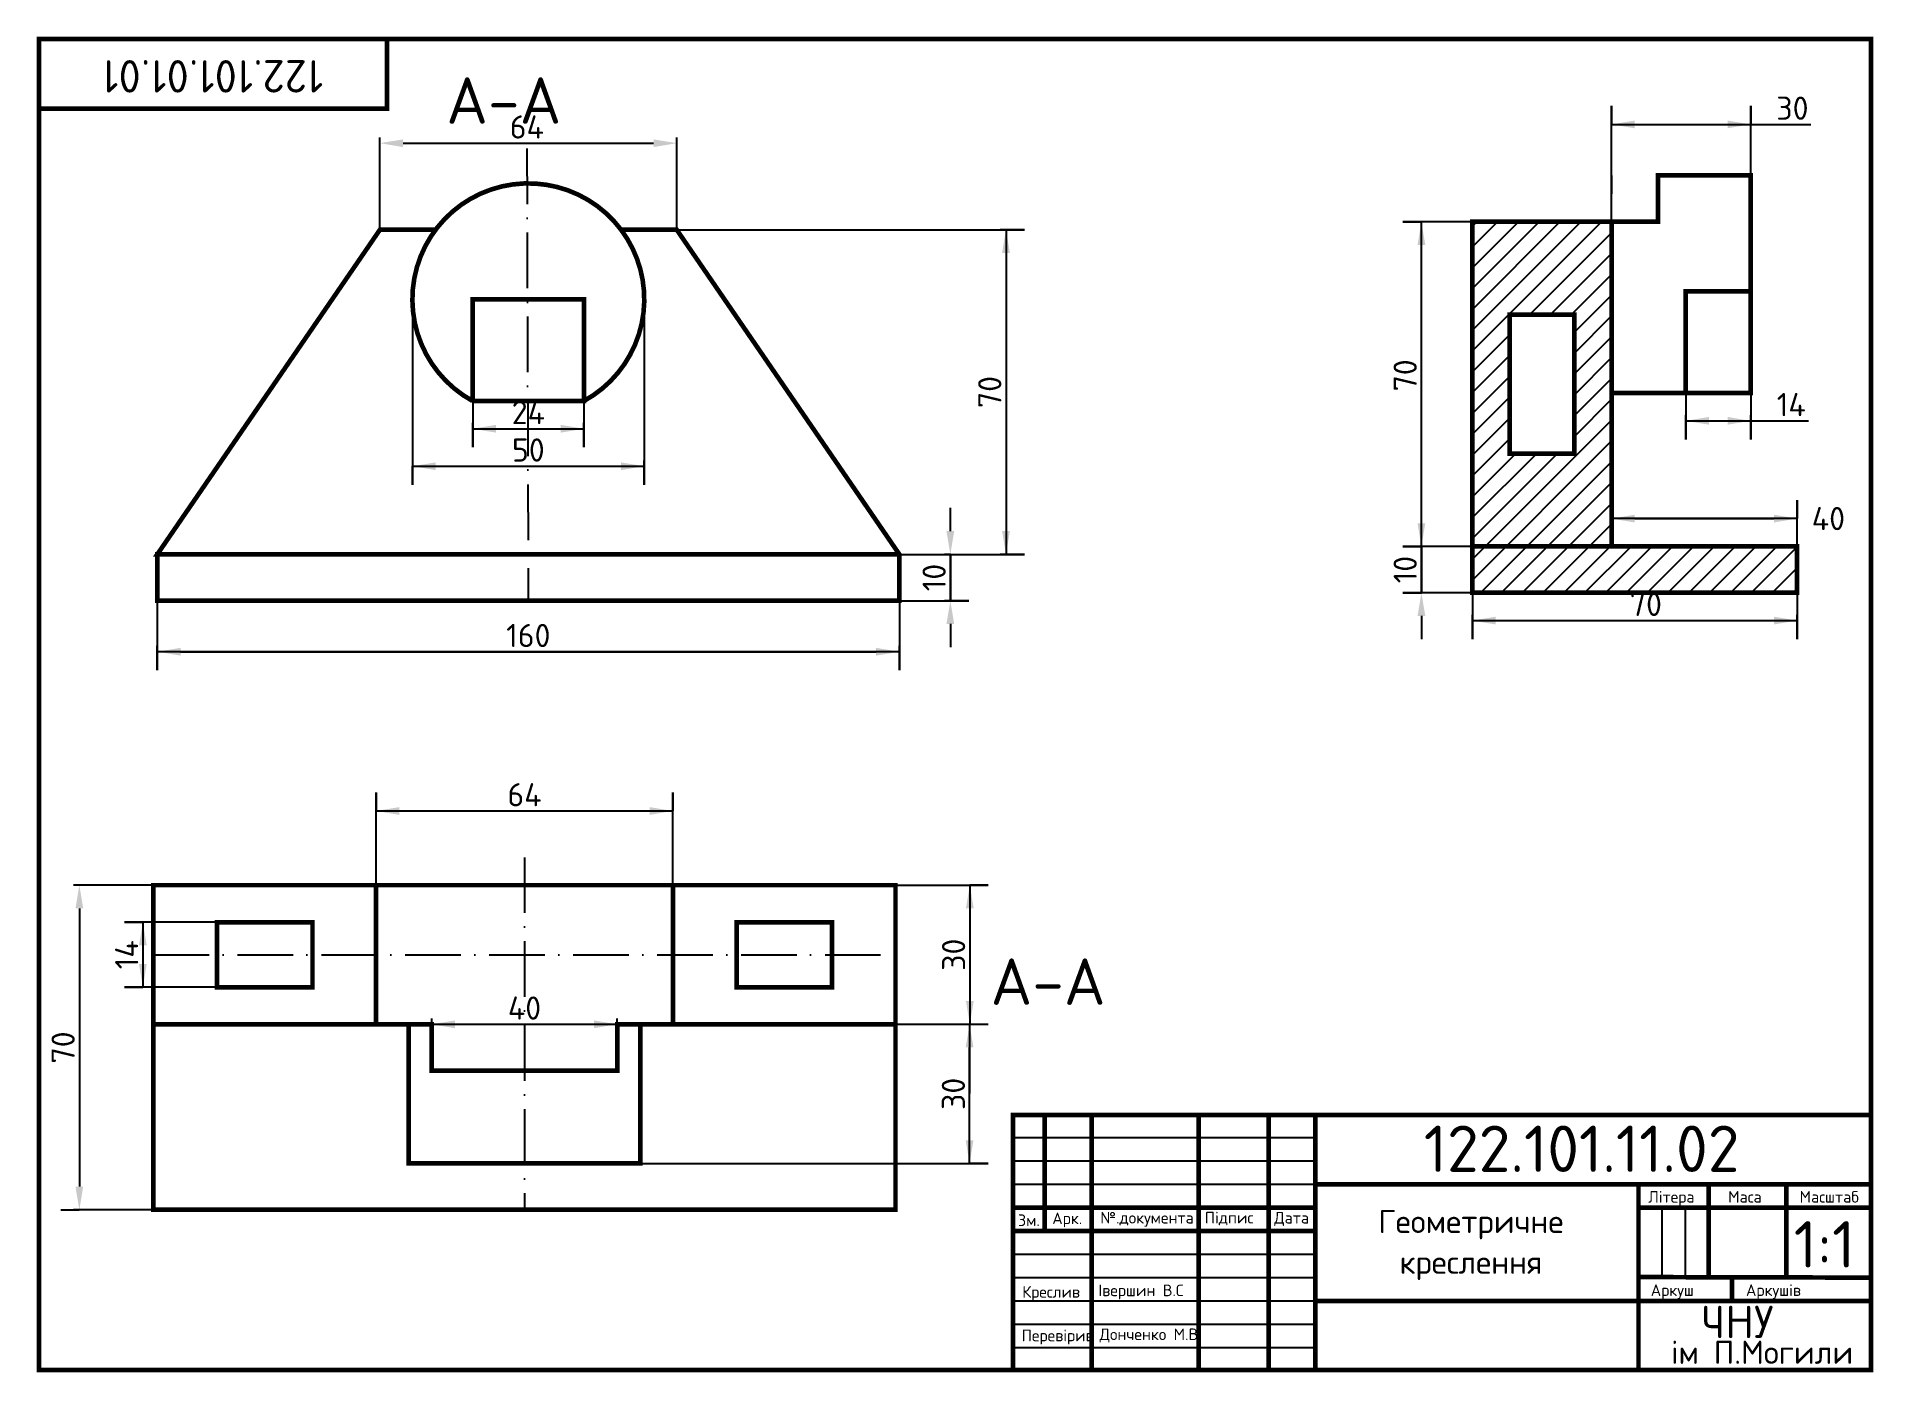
# Model space of a CAD drawing. Header units: millimetres. Extents: x 20 to 416, y 4 to 292.
import ezdxf
from ezdxf.enums import TextEntityAlignment as Align

# ---------------------------------------------------------------- set-up
doc = ezdxf.new("R2010")
doc.units = ezdxf.units.MM
doc.header["$PDMODE"] = 34
doc.header["$PDSIZE"] = -3
doc.linetypes.add('ACAD_ISO10W100', pattern=[18, 12, -3, 0, -3])
for name, color, linetype in [('Dim', 5, 'Continuous'), ('Контур', 7, 'Continuous'), ('Осьові', 1, 'ACAD_ISO10W100'), ('Побудова', 6, 'Continuous'), ('Розміри', 5, 'Continuous')]:
    doc.layers.add(name, color=color, linetype=linetype)
doc.styles.get("Standard").update_dxf_attribs({"font": 'isocpeur.ttf'})
doc.dimstyles.new('ESKD_', dxfattribs={"dimtxt": 5, "dimasz": 5, "dimexe": 1.25, "dimexo": 0, "dimgap": 1, "dimtad": 1, "dimtoh": 1, "dimdec": 1, "dimtxsty": 'Standard', "dimcen": 2.5, "dimclrd": 256, "dimclre": 256, "dimclrt": 256, "dimadec": 0, "dimazin": 0, "dimtfac": 1, "dimtdec": 1, "dimtmove": 0, "dimatfit": 3, "dimfxl": 1, "dimtfillclr": 256, "dimlwd": -1, "dimlwe": -1, "dimarcsym": 0})

# ---------------------------------------------------------------- blocks, each defined once
blk = doc.blocks.new('*D2')
at = {"layer": 'Defpoints', "color": 0, "transparency": 16777216}
for p in [(359.07, 273.59), (389.07, 273.59), (389.07, 273.59)]:
    blk.add_point(p, dxfattribs=at)
at = {"layer": 'Розміри', "transparency": 16777216}
for p, q in [((359.07, 273.59), (359.07, 274.84)), ((364.07, 273.59), (384.07, 273.59)), ((389.07, 273.59), (389.07, 274.84)), ((389.07, 273.59), (402.07, 273.59))]:
    blk.add_line(p, q, dxfattribs=at)
for points in [[(364.07, 274.43), (364.07, 272.76), (359.07, 273.59)], [(384.07, 274.43), (384.07, 272.76), (389.07, 273.59)]]:
    blk.add_solid(points, dxfattribs=at)
at = {"layer": 'Розміри', "transparency": 16777216, "insert": (398.07, 277.09), "char_height": 5, "attachment_point": 5}
blk.add_mtext('30', dxfattribs=at)
blk = doc.blocks.new('*D4')
at = {"layer": 'Defpoints', "color": 0, "transparency": 16777216}
for p in [(375.07, 209.67), (389.07, 209.67), (389.07, 209.67)]:
    blk.add_point(p, dxfattribs=at)
at = {"layer": 'Розміри', "transparency": 16777216}
for p, q in [((375.07, 209.67), (375.07, 210.92)), ((389.07, 209.67), (389.07, 210.92)), ((380.07, 209.67), (384.07, 209.67)), ((389.07, 209.67), (401.57, 209.67))]:
    blk.add_line(p, q, dxfattribs=at)
for points in [[(380.07, 210.51), (380.07, 208.84), (375.07, 209.67)], [(384.07, 210.51), (384.07, 208.84), (389.07, 209.67)]]:
    blk.add_solid(points, dxfattribs=at)
at = {"layer": 'Розміри', "transparency": 16777216, "insert": (397.82, 213.17), "char_height": 5, "attachment_point": 5}
blk.add_mtext('14', dxfattribs=at)
blk = doc.blocks.new('*D5')
at = {"layer": 'Defpoints', "color": 0, "transparency": 16777216}
for p in [(359.07, 188.59), (399.07, 188.59), (399.07, 188.59)]:
    blk.add_point(p, dxfattribs=at)
at = {"layer": 'Розміри', "transparency": 16777216}
for p, q in [((359.07, 188.59), (359.07, 189.84)), ((364.07, 188.59), (394.07, 188.59)), ((399.07, 188.59), (399.07, 189.84))]:
    blk.add_line(p, q, dxfattribs=at)
for points in [[(364.07, 189.43), (364.07, 187.76), (359.07, 188.59)], [(394.07, 189.43), (394.07, 187.76), (399.07, 188.59)]]:
    blk.add_solid(points, dxfattribs=at)
at = {"layer": 'Розміри', "transparency": 16777216, "insert": (405.82, 188.59), "char_height": 5, "attachment_point": 5}
blk.add_mtext('40', dxfattribs=at)
blk = doc.blocks.new('*D6')
at = {"layer": 'Defpoints', "color": 0, "transparency": 16777216}
for p in [(329.07, 166.59), (399.07, 166.59), (399.07, 166.59)]:
    blk.add_point(p, dxfattribs=at)
at = {"layer": 'Розміри', "transparency": 16777216}
for p, q in [((329.07, 166.59), (329.07, 167.84)), ((334.07, 166.59), (394.07, 166.59)), ((399.07, 166.59), (399.07, 167.84))]:
    blk.add_line(p, q, dxfattribs=at)
for points in [[(334.07, 167.43), (334.07, 165.76), (329.07, 166.59)], [(394.07, 167.43), (394.07, 165.76), (399.07, 166.59)]]:
    blk.add_solid(points, dxfattribs=at)
at = {"layer": 'Розміри', "transparency": 16777216, "insert": (366.47, 170.09), "char_height": 5, "attachment_point": 5}
blk.add_mtext('70', dxfattribs=at)
blk = doc.blocks.new('*D9')
at = {"layer": 'Defpoints', "color": 0, "transparency": 16777216}
for p in [(318.07, 252.59), (318.07, 252.59), (318.07, 182.59)]:
    blk.add_point(p, dxfattribs=at)
at = {"layer": 'Розміри', "transparency": 16777216}
for p, q in [((318.07, 252.59), (316.82, 252.59)), ((318.07, 187.59), (318.07, 247.59)), ((318.07, 182.59), (316.82, 182.59))]:
    blk.add_line(p, q, dxfattribs=at)
for points in [[(317.24, 247.59), (318.91, 247.59), (318.07, 252.59)], [(317.24, 187.59), (318.91, 187.59), (318.07, 182.59)]]:
    blk.add_solid(points, dxfattribs=at)
at = {"layer": 'Розміри', "transparency": 16777216, "insert": (314.57, 219.47), "char_height": 5, "attachment_point": 5, "rotation": 90}
blk.add_mtext('70', dxfattribs=at)
blk = doc.blocks.new('*D10')
at = {"layer": 'Defpoints', "color": 0, "transparency": 16777216}
for p in [(318.07, 182.59), (318.07, 172.59), (318.07, 172.59)]:
    blk.add_point(p, dxfattribs=at)
at = {"layer": 'Розміри', "transparency": 16777216}
for p, q in [((318.07, 187.59), (318.07, 192.59)), ((318.07, 182.59), (316.82, 182.59)), ((318.07, 182.59), (318.07, 172.59)), ((318.07, 172.59), (316.82, 172.59)), ((318.07, 167.59), (318.07, 162.59))]:
    blk.add_line(p, q, dxfattribs=at)
for points in [[(317.24, 187.59), (318.91, 187.59), (318.07, 182.59)], [(317.24, 167.59), (318.91, 167.59), (318.07, 172.59)]]:
    blk.add_solid(points, dxfattribs=at)
at = {"layer": 'Розміри', "transparency": 16777216, "insert": (314.57, 177.59), "char_height": 5, "attachment_point": 5, "rotation": 90}
blk.add_mtext('10', dxfattribs=at)
blk = doc.blocks.new('*D11')
at = {"layer": 'Defpoints', "color": 0, "transparency": 16777216}
for p in [(228.5, 250.88), (228.5, 180.88), (228.5, 180.88)]:
    blk.add_point(p, dxfattribs=at)
at = {"layer": 'Розміри', "transparency": 16777216}
for p, q in [((228.5, 250.88), (227.25, 250.88)), ((228.5, 245.88), (228.5, 185.88)), ((228.5, 180.88), (227.25, 180.88))]:
    blk.add_line(p, q, dxfattribs=at)
for points in [[(227.66, 245.88), (229.33, 245.88), (228.5, 250.88)], [(227.66, 185.88), (229.33, 185.88), (228.5, 180.88)]]:
    blk.add_solid(points, dxfattribs=at)
at = {"layer": 'Розміри', "transparency": 16777216, "insert": (225, 215.88), "char_height": 5, "attachment_point": 5, "rotation": 90}
blk.add_mtext('70', dxfattribs=at)
blk = doc.blocks.new('*D12')
at = {"layer": 'Defpoints', "color": 0, "transparency": 16777216}
for p in [(45.5, 159.88), (205.5, 159.88), (205.5, 159.88)]:
    blk.add_point(p, dxfattribs=at)
at = {"layer": 'Розміри', "transparency": 16777216}
for p, q in [((45.5, 159.88), (45.5, 161.13)), ((50.5, 159.88), (200.5, 159.88)), ((205.5, 159.88), (205.5, 161.13))]:
    blk.add_line(p, q, dxfattribs=at)
for points in [[(50.5, 160.71), (50.5, 159.05), (45.5, 159.88)], [(200.5, 160.71), (200.5, 159.05), (205.5, 159.88)]]:
    blk.add_solid(points, dxfattribs=at)
at = {"layer": 'Розміри', "transparency": 16777216, "insert": (125.5, 163.38), "char_height": 5, "attachment_point": 5}
blk.add_mtext('160', dxfattribs=at)
blk = doc.blocks.new('*D13')
at = {"layer": 'Defpoints', "color": 0, "transparency": 16777216}
for p in [(113.5, 207.96), (137.5, 207.96), (137.5, 207.96)]:
    blk.add_point(p, dxfattribs=at)
at = {"layer": 'Розміри', "transparency": 16777216}
for p, q in [((113.5, 207.96), (113.5, 209.21)), ((118.5, 207.96), (132.5, 207.96)), ((137.5, 207.96), (137.5, 209.21))]:
    blk.add_line(p, q, dxfattribs=at)
for points in [[(118.5, 208.79), (118.5, 207.13), (113.5, 207.96)], [(132.5, 208.79), (132.5, 207.13), (137.5, 207.96)]]:
    blk.add_solid(points, dxfattribs=at)
at = {"layer": 'Розміри', "transparency": 16777216, "insert": (125.5, 211.46), "char_height": 5, "attachment_point": 5}
blk.add_mtext('24', dxfattribs=at)
blk = doc.blocks.new('*D14')
at = {"layer": 'Defpoints', "color": 0, "transparency": 16777216}
for p in [(100.5, 199.88), (150.5, 199.88), (150.5, 199.87)]:
    blk.add_point(p, dxfattribs=at)
at = {"layer": 'Розміри', "transparency": 16777216}
for p, q in [((100.5, 199.88), (100.5, 198.63)), ((105.5, 199.88), (145.5, 199.88)), ((150.5, 199.87), (150.5, 201.13))]:
    blk.add_line(p, q, dxfattribs=at)
for points in [[(105.5, 200.71), (105.5, 199.04), (100.5, 199.88)], [(145.5, 200.71), (145.5, 199.04), (150.5, 199.88)]]:
    blk.add_solid(points, dxfattribs=at)
at = {"layer": 'Розміри', "transparency": 16777216, "insert": (125.5, 203.38), "char_height": 5, "attachment_point": 5}
blk.add_mtext('50', dxfattribs=at)
blk = doc.blocks.new('*D15')
at = {"layer": 'Defpoints', "color": 0, "transparency": 16777216}
for p in [(216.5, 180.88), (216.5, 170.88), (216.5, 170.88)]:
    blk.add_point(p, dxfattribs=at)
at = {"layer": 'Розміри', "transparency": 16777216}
for p, q in [((216.5, 185.88), (216.5, 190.88)), ((216.5, 180.88), (215.25, 180.88)), ((216.5, 180.88), (216.5, 170.88)), ((216.5, 170.88), (215.25, 170.88)), ((216.5, 165.88), (216.5, 160.88))]:
    blk.add_line(p, q, dxfattribs=at)
for points in [[(215.66, 185.88), (217.33, 185.88), (216.5, 180.88)], [(215.66, 165.88), (217.33, 165.88), (216.5, 170.88)]]:
    blk.add_solid(points, dxfattribs=at)
at = {"layer": 'Розміри', "transparency": 16777216, "insert": (213, 175.88), "char_height": 5, "attachment_point": 5, "rotation": 90}
blk.add_mtext('10', dxfattribs=at)
blk = doc.blocks.new('*D16')
at = {"layer": 'Defpoints', "color": 0, "transparency": 16777216}
for p in [(157.5, 269.54), (93.5, 250.88), (157.5, 250.88)]:
    blk.add_point(p, dxfattribs=at)
at = {"layer": 'Розміри', "transparency": 16777216}
for p, q in [((93.5, 250.88), (93.5, 270.79)), ((98.5, 269.54), (152.5, 269.54)), ((157.5, 250.88), (157.5, 270.79))]:
    blk.add_line(p, q, dxfattribs=at)
for points in [[(98.5, 270.37), (98.5, 268.7), (93.5, 269.54)], [(152.5, 270.37), (152.5, 268.7), (157.5, 269.54)]]:
    blk.add_solid(points, dxfattribs=at)
at = {"layer": 'Розміри', "transparency": 16777216, "insert": (125.18, 273.04), "char_height": 5, "attachment_point": 5}
blk.add_mtext('64', dxfattribs=at)
blk = doc.blocks.new('*D17')
at = {"layer": 'Defpoints', "color": 0, "transparency": 16777216}
for p in [(92.67, 125.54), (156.67, 125.54), (156.67, 125.54)]:
    blk.add_point(p, dxfattribs=at)
at = {"layer": 'Розміри', "transparency": 16777216}
for p, q in [((92.67, 125.54), (92.67, 126.79)), ((156.67, 125.54), (156.67, 126.79)), ((97.67, 125.54), (151.67, 125.54))]:
    blk.add_line(p, q, dxfattribs=at)
for points in [[(97.67, 126.37), (97.67, 124.7), (92.67, 125.54)], [(151.67, 126.37), (151.67, 124.7), (156.67, 125.54)]]:
    blk.add_solid(points, dxfattribs=at)
at = {"layer": 'Розміри', "transparency": 16777216, "insert": (124.67, 129.04), "char_height": 5, "attachment_point": 5}
blk.add_mtext('64', dxfattribs=at)
blk = doc.blocks.new('*D18')
at = {"layer": 'Defpoints', "color": 0, "transparency": 16777216}
for p in [(220.67, 109.54), (220.67, 79.54), (220.7, 79.54)]:
    blk.add_point(p, dxfattribs=at)
at = {"layer": 'Розміри', "transparency": 16777216}
for p, q in [((220.67, 109.54), (221.95, 109.54)), ((220.7, 104.54), (220.7, 84.54)), ((220.67, 79.54), (221.95, 79.54))]:
    blk.add_line(p, q, dxfattribs=at)
for points in [[(219.86, 104.54), (221.53, 104.54), (220.7, 109.54)], [(219.86, 84.54), (221.53, 84.54), (220.7, 79.54)]]:
    blk.add_solid(points, dxfattribs=at)
at = {"layer": 'Розміри', "transparency": 16777216, "insert": (217.2, 94.54), "char_height": 5, "attachment_point": 5, "rotation": 90}
blk.add_mtext('30', dxfattribs=at)
blk = doc.blocks.new('*D19')
at = {"layer": 'Defpoints', "color": 0, "transparency": 16777216}
for p in [(220.62, 79.54), (220.65, 79.54), (220.62, 49.54)]:
    blk.add_point(p, dxfattribs=at)
at = {"layer": 'Розміри', "transparency": 16777216}
for p, q in [((220.62, 79.54), (221.9, 79.54)), ((220.65, 54.54), (220.65, 74.54)), ((220.62, 49.54), (221.9, 49.54))]:
    blk.add_line(p, q, dxfattribs=at)
for points in [[(219.81, 74.54), (221.48, 74.54), (220.65, 79.54)], [(219.81, 54.54), (221.48, 54.54), (220.65, 49.54)]]:
    blk.add_solid(points, dxfattribs=at)
at = {"layer": 'Розміри', "transparency": 16777216, "insert": (217.15, 64.54), "char_height": 5, "attachment_point": 5, "rotation": 90}
blk.add_mtext('30', dxfattribs=at)
blk = doc.blocks.new('*D20')
at = {"layer": 'Defpoints', "color": 0, "transparency": 16777216}
for p in [(42.39, 101.54), (42.39, 87.54), (42.39, 87.54)]:
    blk.add_point(p, dxfattribs=at)
at = {"layer": 'Розміри', "transparency": 16777216}
for p, q in [((42.39, 101.54), (41.14, 101.54)), ((42.39, 96.54), (42.39, 92.54)), ((42.39, 87.54), (41.14, 87.54))]:
    blk.add_line(p, q, dxfattribs=at)
for points in [[(41.55, 96.54), (43.22, 96.54), (42.39, 101.54)], [(41.55, 92.54), (43.22, 92.54), (42.39, 87.54)]]:
    blk.add_solid(points, dxfattribs=at)
at = {"layer": 'Розміри', "transparency": 16777216, "insert": (38.89, 94.54), "char_height": 5, "attachment_point": 5, "rotation": 90}
blk.add_mtext('14', dxfattribs=at)
blk = doc.blocks.new('*D21')
at = {"layer": 'Defpoints', "color": 0, "transparency": 16777216}
for p in [(104.67, 79.54), (144.67, 79.54), (144.67, 79.54)]:
    blk.add_point(p, dxfattribs=at)
at = {"layer": 'Розміри', "transparency": 16777216}
for p, q in [((104.67, 79.54), (104.67, 80.79)), ((109.67, 79.54), (139.67, 79.54)), ((144.67, 79.54), (144.67, 80.79))]:
    blk.add_line(p, q, dxfattribs=at)
for points in [[(109.67, 80.37), (109.67, 78.7), (104.67, 79.54)], [(139.67, 80.37), (139.67, 78.7), (144.67, 79.54)]]:
    blk.add_solid(points, dxfattribs=at)
at = {"layer": 'Розміри', "transparency": 16777216, "insert": (124.67, 83.04), "char_height": 5, "attachment_point": 5}
blk.add_mtext('40', dxfattribs=at)
blk = doc.blocks.new('*D22')
at = {"layer": 'Defpoints', "color": 0, "transparency": 16777216}
for p in [(44.67, 109.54), (28.69, 39.54), (44.67, 39.54)]:
    blk.add_point(p, dxfattribs=at)
at = {"layer": 'Розміри', "transparency": 16777216}
for p, q in [((44.67, 109.54), (27.44, 109.54)), ((28.69, 104.54), (28.69, 44.54)), ((44.67, 39.54), (27.44, 39.54))]:
    blk.add_line(p, q, dxfattribs=at)
for points in [[(27.86, 104.54), (29.52, 104.54), (28.69, 109.54)], [(27.86, 44.54), (29.52, 44.54), (28.69, 39.54)]]:
    blk.add_solid(points, dxfattribs=at)
at = {"layer": 'Розміри', "transparency": 16777216, "insert": (25.19, 74.54), "char_height": 5, "attachment_point": 5, "rotation": 90}
blk.add_mtext('70', dxfattribs=at)

msp = doc.modelspace()

# ---------------------------------------------------------------- hatches: boundary and pattern name
at = {"layer": 'Контур'}
h = msp.add_hatch(dxfattribs=at)
h.set_pattern_fill('ANSI31', color=256)
h.set_pattern_definition([(45, (293.0575, 0.132), (-2.245064, 2.245064), [])])
h.paths.add_polyline_path([(359.07, 252.59), (329.07, 252.59), (329.07, 182.59), (359.07, 182.59), (359.07, 215.67)])
h.paths.add_polyline_path([(351.07, 232.59), (351.07, 202.59), (337.07, 202.59), (337.07, 232.59)], flags=16)
h.paths.add_polyline_path([(359.07, 182.59), (329.07, 182.59), (329.07, 172.59), (399.07, 172.59), (399.07, 182.59)])

# ---------------------------------------------------------------- linework, layer by layer
for p, q in [((236.86, 60), (236.86, 34.98)), ((246.94, 60), (246.94, 5)), ((270.02, 60), (270.02, 5)), ((285.13, 60), (285.13, 5)), ((295.21, 60), (295.21, 5)), ((230, 55.12), (295.21, 55.12)), ((230, 50.09), (295.21, 50.09)), ((230, 45.05), (295.21, 45.05)), ((415, 45.05), (295.21, 45.05)), ((364.88, 45.05), (364.88, 5)), ((379.99, 45.05), (379.99, 24.91)), ((396.78, 45.05), (396.78, 24.91)), ((230, 40.02), (295.21, 40.02)), ((415, 40.02), (364.88, 40.02)), ((369.92, 40.02), (369.92, 24.91)), ((374.96, 40.02), (374.96, 24.91)), ((230, 34.98), (295.21, 34.98)), ((230, 29.95), (295.21, 29.95)), ((230, 24.91), (295.21, 24.91)), ((415, 24.91), (364.88, 24.91)), ((385.03, 19.88), (385.03, 24.91)), ((396.78, 24.91), (396.78, 24.91)), ((230, 19.88), (295.21, 19.88)), ((415, 19.88), (295.21, 19.88)), ((230, 14.85), (295.21, 14.85)), ((230, 9.81), (295.21, 9.81))]:
    msp.add_line(p, q, dxfattribs=at)
at = {"layer": 'Контур', "const_width": 1}
for points in [[(20, 5), (415, 5), (415, 292), (20, 292)], [(20, 277), (95, 277), (95, 292), (20, 292)]]:
    msp.add_lwpolyline(points, close=True, dxfattribs=at)
msp.add_lwpolyline([(137.5, 213.96, 0.456899), (145.5, 250.88, 1.238854), (113.47, 213.96), (113.5, 235.88), (137.5, 235.88), (137.52, 213.96)], format="xyb", close=True, dxfattribs=at)
for points in [[(329.07, 252.59), (369.07, 252.59), (369.07, 262.59), (389.07, 262.59), (389.07, 215.67), (359.07, 215.67), (359.07, 182.59), (399.07, 182.59), (399.07, 172.59), (329.07, 172.59), (329.07, 182.59), (359.07, 182.59), (329.07, 182.59), (329.07, 252.59)], [(145.5, 250.88), (157.5, 250.88), (205.5, 180.88), (205.5, 170.88), (45.5, 170.88), (45.5, 180.88), (205.5, 180.88), (45.5, 180.88), (93.5, 250.88), (105.51, 250.88), (105.51, 250.88), (105.51, 250.88)], [(359.07, 252.59), (359.07, 215.67)], [(389.07, 215.67), (389.07, 237.59), (375.07, 237.59), (375.07, 215.67)], [(337.07, 232.59), (351.07, 232.59), (351.07, 202.59), (337.07, 202.59), (337.07, 232.59)], [(113.5, 213.96), (137.5, 213.96)], [(44.67, 109.54), (204.67, 109.54), (204.67, 39.54), (44.67, 39.54), (44.67, 79.54), (44.67, 109.54)], [(92.67, 109.54), (92.67, 79.54)], [(156.67, 109.54), (156.67, 79.54)], [(58.39, 101.54), (78.96, 101.54), (78.96, 87.54), (58.39, 87.54), (58.39, 101.54)], [(170.39, 87.54), (190.96, 87.54), (190.96, 101.54), (170.39, 101.54), (170.39, 87.54)], [(44.67, 79.54), (104.67, 79.54), (104.67, 69.54), (144.67, 69.54), (144.67, 79.54), (204.67, 79.54)], [(99.67, 79.54), (99.67, 49.54), (149.67, 49.54), (149.67, 79.54)], [(415, 5), (415, 60), (230, 60), (230, 5)], [(236.86, 34.98), (236.86, 60)], [(246.94, 5), (246.94, 60)], [(270.02, 5), (270.02, 60)], [(285.13, 5), (285.13, 60)], [(295.21, 5), (295.21, 60)], [(295.21, 45.05), (415, 45.05)], [(364.88, 5), (364.88, 45.05)], [(379.99, 24.91), (379.99, 45.05)], [(396.78, 24.95), (396.78, 45.05)], [(230, 40.02), (295.21, 40.02)], [(415, 40.02), (364.88, 40.02)], [(230, 34.98), (295.21, 34.98)], [(364.88, 25.03), (415, 24.91)], [(385.03, 19.88), (385.03, 24.91)], [(295.21, 19.88), (415, 19.88)]]:
    msp.add_lwpolyline(points, dxfattribs=at)
at = {"layer": 'Осьові'}
for p, q in [((125.18, 268.37), (125.5, 170.88)), ((124.67, 115.54), (124.67, 39.54)), ((44.67, 94.54), (204.67, 94.54))]:
    msp.add_line(p, q, dxfattribs=at)
at = {"layer": 'Побудова'}
for p, q in [((389.07, 262.59), (369.07, 262.59)), ((369.07, 262.59), (369.07, 252.59)), ((389.07, 215.67), (389.07, 262.59)), ((93.5, 250.88), (45.5, 180.88)), ((157.5, 250.88), (205.5, 180.88)), ((329.07, 252.59), (329.07, 172.59)), ((369.07, 252.59), (329.07, 252.59)), ((329.07, 252.59), (337.07, 252.59)), ((337.07, 252.59), (351.07, 252.59)), ((351.07, 252.59), (359.07, 252.59)), ((137.5, 235.88), (113.5, 235.88)), ((113.5, 235.88), (113.5, 213.96)), ((125.5, 235.88), (137.5, 235.88)), ((137.5, 213.96), (137.5, 235.88)), ((79.78, 230.88), (79.8, 230.88)), ((337.07, 232.59), (337.07, 202.59)), ((337.07, 232.59), (351.07, 232.59)), ((351.07, 232.59), (351.07, 202.59)), ((113.5, 213.96), (137.5, 213.96)), ((359.07, 212.59), (359.07, 215.67)), ((359.07, 215.67), (389.07, 215.67)), ((359.07, 182.59), (359.07, 212.59)), ((337.07, 202.59), (351.07, 202.59)), ((359.07, 182.59), (329.07, 182.59)), ((399.07, 182.59), (359.07, 182.59)), ((399.07, 172.59), (399.07, 182.59)), ((205.5, 180.88), (45.5, 180.88)), ((45.5, 180.88), (45.5, 170.88)), ((45.5, 180.88), (125.5, 180.88)), ((205.5, 170.88), (205.5, 180.88)), ((45.5, 170.88), (205.5, 170.88)), ((329.07, 172.59), (399.07, 172.59)), ((204.67, 109.54), (44.67, 109.54)), ((44.67, 109.54), (44.67, 39.54)), ((44.67, 109.54), (44.67, 79.54)), ((44.67, 109.54), (124.67, 109.54)), ((124.67, 109.54), (92.67, 109.54)), ((92.67, 109.54), (156.67, 109.54)), ((92.67, 109.54), (92.67, 79.54)), ((156.67, 109.54), (156.67, 79.54)), ((204.67, 39.54), (204.67, 109.54)), ((204.67, 109.54), (204.67, 79.54)), ((58.39, 87.54), (58.39, 101.54)), ((58.39, 101.54), (78.96, 101.54)), ((78.96, 87.54), (78.96, 101.54)), ((170.39, 87.54), (170.39, 101.54)), ((170.39, 101.54), (190.96, 101.54)), ((190.96, 87.54), (190.96, 101.54)), ((58.39, 87.54), (78.96, 87.54)), ((170.39, 87.54), (190.96, 87.54)), ((92.67, 79.54), (44.67, 79.54)), ((44.67, 79.54), (58.39, 79.54)), ((92.67, 79.54), (78.96, 79.54)), ((92.67, 79.54), (99.67, 79.54)), ((99.67, 49.54), (99.67, 79.54)), ((99.67, 79.54), (104.67, 79.54)), ((104.67, 79.54), (104.67, 69.54)), ((149.67, 79.54), (144.67, 79.54)), ((144.67, 79.54), (144.67, 69.54)), ((149.67, 49.54), (149.67, 79.54)), ((156.67, 79.54), (149.67, 79.54)), ((156.67, 79.54), (204.67, 79.54)), ((156.67, 79.54), (170.39, 79.54)), ((204.67, 79.54), (190.96, 79.54)), ((149.67, 49.54), (99.67, 49.54)), ((124.67, 49.54), (149.67, 49.54)), ((44.67, 39.54), (204.67, 39.54))]:
    msp.add_line(p, q, dxfattribs=at)
at = {"layer": 'Розміри'}
for p, q in [((359.07, 252.59), (359.07, 277.59)), ((359.07, 277.59), (359.07, 273.59)), ((389.07, 262.59), (389.07, 277.59)), ((389.07, 277.59), (389.07, 273.59)), ((359.07, 273.59), (389.07, 273.59)), ((359.07, 252.59), (359.07, 262.59)), ((359.07, 262.59), (359.07, 258.59)), ((157.5, 250.88), (232.5, 250.88)), ((232.5, 250.88), (228.5, 250.88)), ((228.5, 250.88), (228.5, 180.88)), ((329.07, 252.59), (314.07, 252.59)), ((314.07, 252.59), (318.07, 252.59)), ((318.07, 182.59), (318.07, 252.59)), ((100.5, 235.88), (100.5, 195.88)), ((150.5, 235.87), (150.5, 195.87)), ((113.5, 213.96), (113.5, 203.96)), ((137.5, 213.96), (137.5, 203.96)), ((375.07, 215.67), (375.07, 205.67)), ((389.07, 215.67), (389.07, 205.67)), ((113.5, 203.96), (113.5, 207.96)), ((113.5, 207.96), (137.5, 207.96)), ((137.5, 203.96), (137.5, 207.96)), ((375.07, 205.67), (375.07, 209.67)), ((375.07, 209.67), (389.07, 209.67)), ((389.07, 205.67), (389.07, 209.67)), ((100.5, 195.88), (100.5, 199.88)), ((100.5, 199.88), (150.5, 199.87)), ((150.5, 195.87), (150.5, 199.87)), ((359.07, 182.59), (359.07, 192.59)), ((359.07, 192.59), (359.07, 188.59)), ((399.07, 182.59), (399.07, 192.59)), ((399.07, 192.59), (399.07, 188.59)), ((399.07, 188.59), (359.07, 188.59)), ((329.07, 182.59), (314.07, 182.59)), ((314.07, 182.59), (318.07, 182.59)), ((318.07, 172.59), (318.07, 182.59)), ((205.5, 180.88), (232.5, 180.88)), ((216.5, 170.88), (216.5, 180.88)), ((232.5, 180.88), (228.5, 180.88)), ((45.5, 170.88), (45.5, 155.88)), ((205.5, 170.88), (205.5, 155.88)), ((205.5, 170.88), (220.5, 170.88)), ((220.5, 170.88), (216.5, 170.88)), ((329.07, 172.59), (314.07, 172.59)), ((314.07, 172.59), (318.07, 172.59)), ((329.07, 172.59), (329.07, 162.59)), ((399.07, 172.59), (399.07, 162.59)), ((329.07, 162.59), (329.07, 166.59)), ((329.07, 166.59), (399.07, 166.59)), ((399.07, 162.59), (399.07, 166.59)), ((45.5, 155.88), (45.5, 159.88)), ((205.5, 159.88), (45.5, 159.88)), ((205.5, 155.88), (205.5, 159.88)), ((92.67, 109.54), (92.67, 129.54)), ((92.67, 129.54), (92.67, 125.54)), ((156.67, 109.54), (156.67, 129.54)), ((156.67, 129.54), (156.67, 125.54)), ((92.67, 125.54), (156.67, 125.54)), ((204.67, 109.54), (224.67, 109.54)), ((224.67, 109.54), (220.67, 109.54)), ((220.67, 109.54), (220.67, 79.54)), ((58.39, 101.54), (38.39, 101.54)), ((38.39, 101.54), (42.39, 101.54)), ((42.39, 101.54), (42.39, 87.54)), ((58.39, 87.54), (38.39, 87.54)), ((38.39, 87.54), (42.39, 87.54)), ((104.67, 79.54), (144.67, 79.54)), ((204.67, 79.54), (224.67, 79.54)), ((220.62, 49.54), (220.67, 79.54)), ((149.67, 49.54), (224.62, 49.54)), ((224.62, 49.54), (220.62, 49.54)), ((24.67, 39.54), (28.67, 39.54))]:
    msp.add_line(p, q, dxfattribs=at)

# ---------------------------------------------------------------- texts
at = {"layer": 'Dim', "color": 18, "linetype": 'ByBlock', "true_color": 0x000000}
for p in [(107.81, 273.75), (225.17, 83.74)]:
    msp.add_text('A-A', height=10, dxfattribs=at).set_placement(p)
at = {"layer": 'Контур'}
msp.add_text('122.101.01.01', height=7, rotation=180, dxfattribs=at).set_placement((81.3, 287.46))
for s, height, p in [('122.101.11.02', 10, (318.58, 47.7)), ('Зм.', 2.5, (231.08, 36.04)), ('Арк.', 2.5, (238.47, 36.45)), ('№.документа', 2.5, (248.85, 36.57)), ('Підпис', 2.5, (271.36, 36.6)), ('Дата', 2.5, (286.32, 36.57)), ('1:1', 10, (398.36, 27.09)), ('Креслив', 2.5, (232, 20.59)), ('Івершин В.С', 2.5, (248.42, 20.91)), ('Аркушів', 2.5, (388.05, 20.96)), ('ЧНУ', 7, (378.44, 11.86)), ('Перевірив', 2.5, (231.87, 11.18)), ('Донченко М.В.', 2.5, (248.67, 11.44)), ('ім П.Могили', 5, (371.9, 6.31))]:
    msp.add_text(s, height=height, dxfattribs=at).set_placement(p)
for s, height, p in [('Літера', 2.5, (371.97, 41.08)), ('Маса', 2.5, (387.83, 41.08)), ('Масштаб', 2.5, (406.01, 41.08)), ('Геометричне', 5, (328.75, 34.52)), ('креслення', 5, (328.75, 25.73)), ('Аркуш', 2.5, (372.17, 20.96))]:
    msp.add_text(s, height=height, dxfattribs=at).set_placement(p, align=Align.CENTER)

# ---------------------------------------------------------------- dimensions: what is measured, and where the dimension line sits
at = {"layer": 'Розміри'}
for base, p1, p2, picture, middle in [((389.07, 273.59), (359.07, 273.59), (389.07, 273.59), '*D2', (398.07, 273.59)), ((157.5, 269.54), (93.5, 250.88), (157.5, 250.88), '*D16', (125.18, 269.54)), ((137.5, 207.96), (113.5, 207.96), (137.5, 207.96), '*D13', (125.5, 207.96)), ((389.07, 209.67), (375.07, 209.67), (389.07, 209.67), '*D4', (397.82, 209.67)), ((150.5, 199.88), (100.5, 199.88), (150.5, 199.87), '*D14', (125.5, 199.88)), ((399.07, 166.59), (329.07, 166.59), (399.07, 166.59), '*D6', (366.47, 166.59)), ((205.5, 159.88), (45.5, 159.88), (205.5, 159.88), '*D12', (125.5, 159.88)), ((156.67, 125.54), (92.67, 125.54), (156.67, 125.54), '*D17', (124.67, 125.54)), ((144.67, 79.54), (104.67, 79.54), (144.67, 79.54), '*D21', (124.67, 79.54))]:
    dim = msp.add_linear_dim(base=base, p1=p1, p2=p2, dimstyle='ESKD_', dxfattribs=at)
    dim.commit()
    dim.dimension.update_dxf_attribs({"geometry": picture, "text_midpoint": middle, "dimtype": 160})
for base, p1, p2, picture, middle in [((228.5, 180.88), (228.5, 250.88), (228.5, 180.88), '*D11', (228.5, 215.88)), ((318.07, 252.59), (318.07, 182.59), (318.07, 252.59), '*D9', (318.07, 219.47)), ((216.5, 170.88), (216.5, 180.88), (216.5, 170.88), '*D15', (216.5, 175.88)), ((318.07, 172.59), (318.07, 182.59), (318.07, 172.59), '*D10', (318.07, 177.59)), ((28.69, 39.54), (44.67, 109.54), (44.67, 39.54), '*D22', (28.69, 74.54)), ((220.7, 79.54), (220.67, 109.54), (220.67, 79.54), '*D18', (220.7, 94.54)), ((42.39, 87.54), (42.39, 101.54), (42.39, 87.54), '*D20', (42.39, 94.54)), ((220.65, 79.54), (220.62, 49.54), (220.62, 79.54), '*D19', (220.65, 64.54))]:
    dim = msp.add_linear_dim(base=base, p1=p1, p2=p2, angle=90, dimstyle='ESKD_', dxfattribs=at)
    dim.commit()
    dim.dimension.update_dxf_attribs({"geometry": picture, "text_midpoint": middle, "dimtype": 160})
dim = msp.add_linear_dim(base=(399.07, 188.59), p1=(359.07, 188.59), p2=(399.07, 188.59), dimstyle='ESKD_', override={"dimtmove": 2}, dxfattribs=at)
dim.commit()
dim.dimension.update_dxf_attribs({"geometry": '*D5', "text_midpoint": (405.82, 188.59), "dimtype": 160})

doc.saveas('drawing.dxf')
